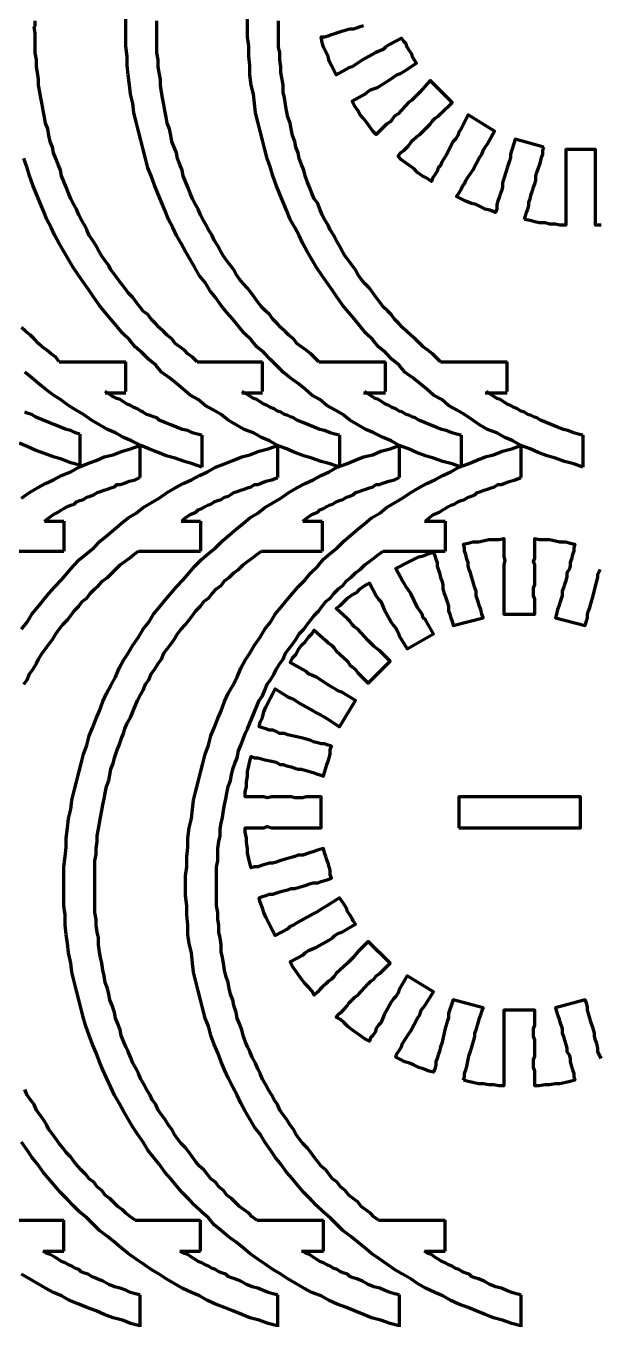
# Model space of a CAD drawing. Header units: inches. Extents: x 3 to 395, y -1 to 557.
# Drawn here: x 268.8 to 324.2, y 303.7 to 429.6 of the extents above; entities that cross this region are included whole.
import ezdxf

# ---------------------------------------------------------------- set-up
doc = ezdxf.new("R2010")
doc.units = ezdxf.units.IN
doc.layers.add('P', color=250, linetype='CONTINUOUS', lineweight=100)

msp = doc.modelspace()

# ---------------------------------------------------------------- linework, layer by layer
at = {"layer": 'P', "color": 0, "linetype": 'CONTINUOUS'}
for points in [[(285.33, 397.11), (284.89, 397.56), (284.44, 397.89), (284.11, 398.22), (283.67, 398.56), (283.22, 398.89), (282.89, 399.33), (282.44, 399.67), (282.11, 400), (281.67, 400.44), (281.33, 400.78), (280.89, 401.22), (280.56, 401.67), (280.11, 402), (279.78, 402.44), (279.44, 402.89), (279.11, 403.33), (278.67, 403.78), (278.33, 404.22), (278, 404.67), (277.67, 405.11), (277.33, 405.56), (277, 406), (276.78, 406.44), (276.44, 406.89), (276.11, 407.33), (275.78, 407.89), (275.56, 408.33), (275.22, 408.89), (274.89, 409.33), (274.67, 409.89), (274.44, 410.33), (274.11, 410.89), (273.89, 411.33), (273.67, 411.89), (273.33, 412.44), (273.11, 412.89), (272.89, 413.44), (272.67, 414), (272.44, 414.56), (272.22, 415.11), (272.11, 415.67), (271.89, 416.22), (271.67, 416.78), (271.44, 417.33), (271.33, 417.89), (271.11, 418.44), (271, 419), (270.89, 419.67), (270.67, 420.22), (270.56, 420.78), (270.44, 421.44), (270.33, 422), (270.22, 422.67), (270.11, 423.22), (270, 423.89), (270, 424.44), (269.89, 425.11), (269.78, 425.67), (269.78, 426.33), (269.67, 427), (269.67, 427.56), (269.67, 428.22), (269.67, 428.89), (269.56, 429.56)], [(269.67, 429.56), (269.67, 430.11)], [(278.44, 429.56), (278.44, 430.44)], [(310.89, 386.89), (310, 387.22), (309.11, 387.44), (308.22, 387.78), (307.44, 388), (306.56, 388.33), (305.78, 388.67), (304.89, 389), (304.11, 389.44), (303.33, 389.78), (302.44, 390.22), (301.67, 390.56), (300.89, 391), (300.11, 391.44), (299.44, 392), (298.67, 392.44), (297.89, 392.89), (297.22, 393.44), (296.44, 393.89), (295.78, 394.44), (295.11, 395), (294.33, 395.56), (293.67, 396.11), (293, 396.78), (292.44, 397.33), (291.78, 398), (291.11, 398.56), (290.56, 399.22), (289.89, 399.89), (289.33, 400.56), (288.78, 401.22), (288.22, 401.89), (287.67, 402.56), (287.11, 403.33), (286.56, 404), (286.11, 404.78), (285.56, 405.44), (285.11, 406.22), (284.67, 407), (284.22, 407.78), (283.78, 408.56), (283.33, 409.33), (283, 410.11), (282.56, 410.89), (282.22, 411.78), (281.89, 412.56), (281.56, 413.33), (281.22, 414.22), (280.89, 415.11), (280.56, 415.89), (280.33, 416.78), (280.11, 417.67), (279.89, 418.56), (279.67, 419.44), (279.44, 420.33), (279.22, 421.22), (279.11, 422.11), (278.89, 423), (278.78, 423.89), (278.67, 424.89), (278.56, 425.78), (278.56, 426.67), (278.44, 427.67), (278.44, 428.56), (278.44, 429.56)], [(281.44, 429.56), (281.44, 430.11)], [(297.11, 397.11), (296.67, 397.56), (296.33, 397.89), (295.89, 398.22), (295.44, 398.56), (295, 398.89), (294.67, 399.33), (294.22, 399.67), (293.89, 400), (293.44, 400.44), (293.11, 400.78), (292.67, 401.22), (292.33, 401.67), (292, 402), (291.56, 402.44), (291.22, 402.89), (290.89, 403.33), (290.56, 403.78), (290.22, 404.22), (289.78, 404.67), (289.44, 405.11), (289.11, 405.56), (288.89, 406), (288.56, 406.44), (288.22, 406.89), (287.89, 407.33), (287.56, 407.89), (287.33, 408.33), (287, 408.89), (286.78, 409.33), (286.44, 409.89), (286.22, 410.33), (285.89, 410.89), (285.67, 411.33), (285.44, 411.89), (285.11, 412.44), (284.89, 412.89), (284.67, 413.44), (284.44, 414), (284.22, 414.56), (284, 415.11), (283.89, 415.67), (283.67, 416.22), (283.44, 416.78), (283.33, 417.33), (283.11, 417.89), (282.89, 418.44), (282.78, 419), (282.67, 419.67), (282.44, 420.22), (282.33, 420.78), (282.22, 421.44), (282.11, 422), (282, 422.67), (281.89, 423.22), (281.78, 423.89), (281.78, 424.44), (281.67, 425.11), (281.56, 425.67), (281.56, 426.33), (281.44, 427), (281.44, 427.56), (281.44, 428.22), (281.44, 428.89), (281.44, 429.56)], [(290.22, 429.56), (290.22, 430.44)], [(322.67, 386.89), (321.78, 387.22), (320.89, 387.44), (320, 387.78), (319.22, 388), (318.33, 388.33), (317.56, 388.67), (316.67, 389), (315.89, 389.44), (315.11, 389.78), (314.33, 390.22), (313.44, 390.56), (312.67, 391), (312, 391.44), (311.22, 392), (310.44, 392.44), (309.67, 392.89), (309, 393.44), (308.22, 393.89), (307.56, 394.44), (306.89, 395), (306.22, 395.56), (305.44, 396.11), (304.89, 396.78), (304.22, 397.33), (303.56, 398), (302.89, 398.56), (302.33, 399.22), (301.67, 399.89), (301.11, 400.56), (300.56, 401.22), (300, 401.89), (299.44, 402.56), (298.89, 403.33), (298.44, 404), (297.89, 404.78), (297.44, 405.44), (296.89, 406.22), (296.44, 407), (296, 407.78), (295.56, 408.56), (295.22, 409.33), (294.78, 410.11), (294.33, 410.89), (294, 411.78), (293.67, 412.56), (293.33, 413.33), (293, 414.22), (292.67, 415.11), (292.44, 415.89), (292.11, 416.78), (291.89, 417.67), (291.67, 418.56), (291.44, 419.44), (291.22, 420.33), (291, 421.22), (290.89, 422.11), (290.78, 423), (290.56, 423.89), (290.44, 424.89), (290.44, 425.78), (290.33, 426.67), (290.33, 427.67), (290.22, 428.56), (290.22, 429.56)], [(293.22, 429.56), (293.22, 430.11)], [(308.89, 397.11), (308.44, 397.56), (308.11, 397.89), (307.67, 398.22), (307.22, 398.56), (306.89, 398.89), (306.44, 399.33), (306, 399.67), (305.67, 400), (305.22, 400.44), (304.89, 400.78), (304.44, 401.22), (304.11, 401.67), (303.78, 402), (303.33, 402.44), (303, 402.89), (302.67, 403.33), (302.33, 403.78), (302, 404.22), (301.56, 404.67), (301.22, 405.11), (300.89, 405.56), (300.67, 406), (300.33, 406.44), (300, 406.89), (299.67, 407.33), (299.33, 407.89), (299.11, 408.33), (298.78, 408.89), (298.56, 409.33), (298.22, 409.89), (298, 410.33), (297.67, 410.89), (297.44, 411.33), (297.22, 411.89), (297, 412.44), (296.67, 412.89), (296.44, 413.44), (296.22, 414), (296, 414.56), (295.78, 415.11), (295.67, 415.67), (295.44, 416.22), (295.22, 416.78), (295.11, 417.33), (294.89, 417.89), (294.78, 418.44), (294.56, 419), (294.44, 419.67), (294.33, 420.22), (294.11, 420.78), (294, 421.44), (293.89, 422), (293.78, 422.67), (293.67, 423.22), (293.67, 423.89), (293.56, 424.44), (293.44, 425.11), (293.44, 425.67), (293.33, 426.33), (293.33, 427), (293.22, 427.56), (293.22, 428.22), (293.22, 428.89), (293.22, 429.56)], [(318.89, 417.89), (316.11, 418.67), (315.67, 417.22), (315.67, 416.89), (315.56, 416.56), (315.33, 415.89), (314.89, 414.44), (314.89, 414), (314.78, 413.67), (314.67, 413.33), (314.56, 413), (314.44, 412.67), (314.33, 412.33), (314.33, 411.89), (314.22, 411.56), (313.67, 411.78), (313.22, 411.89), (312.78, 412.11), (312.33, 412.33), (311.89, 412.44), (311.33, 412.67), (310.89, 412.89), (310.44, 413.11), (310.67, 413.44), (310.89, 413.78), (311, 414.11), (311.22, 414.33), (311.33, 414.67), (311.56, 415), (311.78, 415.33), (312, 415.67), (312.67, 416.89), (312.89, 417.22), (313, 417.56), (313.22, 417.89), (313.44, 418.22), (314.11, 419.44), (311.56, 421), (310.89, 419.67), (310.67, 419.33), (310.56, 419), (310.33, 418.67), (310.11, 418.44), (309.44, 417.11), (309, 416.44), (308.89, 416.11), (308.67, 415.89), (308.56, 415.56), (308.33, 415.22), (308.11, 414.89), (308, 414.56), (307.56, 414.89), (307.11, 415.11), (306.67, 415.44), (306.33, 415.78), (305.89, 416.11), (305.56, 416.33), (305.11, 416.67), (304.78, 417), (305, 417.33), (305.33, 417.56), (305.56, 417.78), (305.78, 418), (306, 418.33), (306.22, 418.56), (306.56, 418.89), (306.89, 419.11), (307.89, 420.11), (308.11, 420.44), (308.33, 420.67), (308.67, 420.89), (308.89, 421.11), (310, 422.22), (307.89, 424.33), (306.89, 423.22), (306.33, 422.67), (306.11, 422.44), (305.78, 422.22), (304.78, 421.11), (304.44, 420.89), (304.22, 420.56), (304, 420.33), (303.67, 420.11), (303.44, 419.89), (303.22, 419.67), (302.89, 419.33), (302.67, 419.11), (302.33, 419.44), (302, 419.89), (301.78, 420.22), (301.44, 420.67), (301.11, 421), (300.89, 421.44), (300.56, 421.89), (300.33, 422.33), (301.56, 423), (301.78, 423.22), (302.11, 423.44), (302.78, 423.67), (304, 424.44), (304.33, 424.67), (304.67, 424.89), (305, 425), (305.33, 425.22), (306.56, 426), (306.44, 426.22), (306.22, 426.56), (306.11, 426.89), (305.89, 427.22), (305.67, 427.56), (305.56, 427.89), (305.33, 428.11), (305.11, 428.44), (303.89, 427.78), (303.56, 427.56), (303.33, 427.33), (302.56, 427), (301.33, 426.33), (301, 426.11), (300.67, 425.89), (300.33, 425.67), (300, 425.56), (298.78, 424.89), (298.56, 425.33), (298.33, 425.78), (298.11, 426.22), (298, 426.67), (297.78, 427.11), (297.56, 427.56), (297.44, 428), (297.33, 428.56), (297.67, 428.56), (298, 428.67), (298.33, 428.78), (298.67, 428.89), (299.33, 429.11), (299.67, 429.22), (300.11, 429.33), (300.44, 429.33), (300.78, 429.44), (301.11, 429.56), (301.44, 429.67)], [(317, 410.89), (317.11, 411.22), (317.22, 411.56), (317.33, 411.89), (317.44, 412.22), (317.44, 412.56), (317.56, 412.89), (317.67, 413.33), (317.78, 413.67), (317.89, 414), (318, 414.33), (318.11, 414.67), (318.11, 415.11), (318.22, 415.44), (318.33, 415.78), (318.56, 416.44), (318.67, 416.89), (318.78, 417.22), (318.78, 417.56), (318.89, 417.89)], [(324.44, 410.33), (323.89, 410.33), (323.89, 411.78), (323.89, 412.44), (323.89, 412.89), (323.89, 413.22), (323.89, 414.67), (323.89, 415.11), (323.89, 415.44), (323.89, 415.78), (323.89, 416.11), (323.89, 417.67), (321, 417.67), (321, 416.11), (321, 415.44), (321, 415.11), (321, 414.67), (321, 413.22), (321, 412.89), (321, 412.44), (321, 412.11), (321, 411.78), (321, 410.33), (320.44, 410.33), (320, 410.44), (319.44, 410.44), (319, 410.56), (318.44, 410.56), (318, 410.67), (317.56, 410.78), (317, 410.89)], [(299.11, 386.89), (298.22, 387.22), (297.33, 387.44), (296.44, 387.78), (295.67, 388), (294.78, 388.33), (294, 388.67), (293.11, 389), (292.33, 389.44), (291.56, 389.78), (290.78, 390.22), (289.89, 390.56), (289.11, 391), (288.33, 391.44), (287.67, 392), (286.89, 392.44), (286.11, 392.89), (285.44, 393.44), (284.67, 393.89), (284, 394.44), (283.33, 395), (282.67, 395.56), (281.89, 396.11), (281.33, 396.78), (280.67, 397.33), (280, 398), (279.33, 398.56), (278.78, 399.22), (278.11, 399.89), (277.56, 400.56), (277, 401.22), (276.44, 401.89), (275.89, 402.56), (275.33, 403.33), (274.89, 404), (274.33, 404.78), (273.89, 405.44), (273.33, 406.22), (272.89, 407), (272.44, 407.78), (272, 408.56), (271.56, 409.33), (271.22, 410.11), (270.78, 410.89), (270.44, 411.78), (270.11, 412.56), (269.78, 413.33), (269.44, 414.22), (269.11, 415.11), (268.89, 415.89), (268.56, 416.78)], [(272, 397.11), (271.67, 397.56), (271.22, 397.89), (270.78, 398.22), (270.33, 398.56), (270, 398.89), (269.56, 399.33), (269.22, 399.67), (268.78, 400), (268.33, 400.44)], [(272, 397.11), (278.44, 397.11)], [(278.44, 394.22), (278.44, 397.11)], [(285.33, 397.11), (291.67, 397.11)], [(291.67, 394.22), (291.67, 397.11)], [(297.11, 397.11), (303.56, 397.11)], [(303.56, 394.22), (303.56, 397.11)], [(308.89, 397.11), (315.33, 397.11)], [(315.33, 394.22), (315.33, 397.11)], [(285.78, 386.89), (284.89, 387.22), (284.11, 387.44), (283.22, 387.78), (282.33, 388), (281.56, 388.33), (280.67, 388.67), (279.89, 389), (279, 389.44), (278.22, 389.78), (277.44, 390.22), (276.67, 390.56), (275.89, 391), (275.11, 391.44), (274.33, 392), (273.56, 392.44), (272.89, 392.89), (272.11, 393.44), (271.44, 393.89), (270.67, 394.44), (270, 395), (269.33, 395.56), (268.67, 396.11)], [(285.78, 390), (285.33, 390.11), (284.89, 390.22), (284.44, 390.44), (283.89, 390.56), (283.33, 390.78), (282.78, 391), (282.22, 391.22), (281.67, 391.44), (281.44, 391.67), (281.11, 391.78), (280.78, 391.89), (280.44, 392), (280.11, 392.22), (279.89, 392.33), (279.56, 392.56), (279.22, 392.67), (278.89, 392.89), (278.56, 393), (278.22, 393.22), (277.89, 393.44), (277.56, 393.56), (277.11, 393.78), (276.78, 394), (276.44, 394.22)], [(299.11, 390), (298.67, 390.11), (298.22, 390.22), (297.67, 390.44), (297.22, 390.56), (296.67, 390.78), (296.11, 391), (295.56, 391.22), (295, 391.44), (294.67, 391.67), (294.33, 391.78), (294.11, 391.89), (293.78, 392), (293.44, 392.22), (293.11, 392.33), (292.78, 392.56), (292.44, 392.67), (292.11, 392.89), (291.78, 393), (291.44, 393.22), (291.11, 393.44), (290.78, 393.56), (290.44, 393.78), (290.11, 394), (289.67, 394.22)], [(310.89, 390), (310.44, 390.11), (310, 390.22), (309.44, 390.44), (309, 390.56), (308.44, 390.78), (307.89, 391), (307.33, 391.22), (306.78, 391.44), (306.44, 391.67), (306.11, 391.78), (305.89, 391.89), (305.56, 392), (305.22, 392.22), (304.89, 392.33), (304.56, 392.56), (304.22, 392.67), (303.89, 392.89), (303.56, 393), (303.22, 393.22), (302.89, 393.44), (302.56, 393.56), (302.22, 393.78), (301.89, 394), (301.56, 394.22)], [(322.67, 390), (322.22, 390.11), (321.78, 390.22), (321.22, 390.44), (320.78, 390.56), (320.22, 390.78), (319.67, 391), (319.11, 391.22), (318.56, 391.44), (318.22, 391.67), (317.89, 391.78), (317.67, 391.89), (317.33, 392), (317, 392.22), (316.67, 392.33), (316.33, 392.56), (316, 392.67), (315.67, 392.89), (315.33, 393), (315, 393.22), (314.67, 393.44), (314.33, 393.56), (314, 393.78), (313.67, 394), (313.33, 394.22)], [(276.44, 394.11), (278.44, 394.11)], [(289.67, 394.11), (291.67, 394.11)], [(301.44, 394.11), (303.56, 394.11)], [(313.22, 394.11), (315.33, 394.11)], [(274, 390.11), (273.56, 390.22), (273.11, 390.44), (272.67, 390.56), (272.11, 390.78), (271.56, 391), (271, 391.22), (270.44, 391.44), (269.89, 391.67), (269.67, 391.78), (269.33, 392), (269, 392.11), (268.67, 392.22)], [(274, 387.11), (273.11, 387.33), (272.22, 387.67), (271.44, 387.89), (270.56, 388.22), (269.67, 388.56), (268.89, 388.89), (268.11, 389.22)], [(274, 390.11), (274, 387.11)], [(285.78, 390), (285.78, 386.89)], [(299.11, 390), (299.11, 386.89)], [(310.89, 390), (310.89, 386.89)], [(322.67, 390), (322.67, 386.89)], [(268.33, 383.89), (269.11, 384.44), (269.89, 384.89), (270.67, 385.33), (271.44, 385.67), (272.22, 386.11), (273.11, 386.44), (273.89, 386.89), (274.67, 387.22), (275.56, 387.56), (276.33, 387.89), (277.22, 388.11), (278.11, 388.44), (278.89, 388.67), (279.78, 389)], [(268.33, 371.22), (268.89, 371.89), (269.33, 372.67), (269.89, 373.33), (270.44, 374), (271, 374.67), (271.56, 375.33), (272.22, 376), (272.78, 376.67), (273.33, 377.33), (274, 378), (274.67, 378.56), (275.33, 379.11), (276, 379.78), (276.67, 380.33), (277.33, 380.89), (278, 381.44), (278.67, 382), (279.44, 382.44), (280.11, 383), (280.89, 383.44), (281.67, 383.89), (282.44, 384.44), (283.22, 384.89), (284, 385.33), (284.78, 385.67), (285.56, 386.11), (286.33, 386.44), (287.11, 386.89), (288, 387.22), (288.78, 387.56), (289.67, 387.89), (290.44, 388.11), (291.33, 388.44), (292.22, 388.67), (293.11, 389)], [(272.44, 346.33), (272.44, 347.33), (272.44, 348.22), (272.56, 349.22), (272.67, 350.11), (272.67, 351), (272.78, 352), (272.89, 352.89), (273.11, 353.78), (273.22, 354.67), (273.44, 355.56), (273.67, 356.44), (273.89, 357.33), (274.11, 358.22), (274.33, 359.11), (274.67, 360), (274.89, 360.89), (275.22, 361.67), (275.56, 362.56), (275.89, 363.33), (276.22, 364.22), (276.56, 365), (277, 365.78), (277.44, 366.56), (277.78, 367.44), (278.22, 368.22), (278.67, 368.89), (279.11, 369.67), (279.67, 370.44), (280.11, 371.22), (280.67, 371.89), (281.11, 372.67), (281.67, 373.33), (282.22, 374), (282.78, 374.67), (283.33, 375.33), (284, 376), (284.56, 376.67), (285.11, 377.33), (285.78, 378), (286.44, 378.56), (287.11, 379.11), (287.78, 379.78), (288.44, 380.33), (289.11, 380.89), (289.78, 381.44), (290.44, 382), (291.22, 382.44), (291.89, 383), (292.67, 383.44), (293.44, 383.89), (294.22, 384.44), (295, 384.89), (295.78, 385.33), (296.56, 385.67), (297.33, 386.11), (298.11, 386.44), (298.89, 386.89), (299.78, 387.22), (300.56, 387.56), (301.44, 387.89), (302.33, 388.11), (303.11, 388.44), (304, 388.67), (304.89, 389)], [(279.78, 389), (279.78, 385.89)], [(284.22, 346.33), (284.22, 347.33), (284.33, 348.22), (284.33, 349.22), (284.44, 350.11), (284.44, 351), (284.56, 352), (284.78, 352.89), (284.89, 353.78), (285, 354.67), (285.22, 355.56), (285.44, 356.44), (285.67, 357.33), (285.89, 358.22), (286.11, 359.11), (286.44, 360), (286.67, 360.89), (287, 361.67), (287.33, 362.56), (287.67, 363.33), (288, 364.22), (288.33, 365), (288.78, 365.78), (289.22, 366.56), (289.56, 367.44), (290, 368.22), (290.44, 368.89), (290.89, 369.67), (291.44, 370.44), (291.89, 371.22), (292.44, 371.89), (292.89, 372.67), (293.44, 373.33), (294, 374), (294.56, 374.67), (295.11, 375.33), (295.78, 376), (296.33, 376.67), (297, 377.33), (297.56, 378), (298.22, 378.56), (298.89, 379.11), (299.56, 379.78), (300.22, 380.33), (300.89, 380.89), (301.56, 381.44), (302.22, 382), (303, 382.44), (303.67, 383), (304.44, 383.44), (305.22, 383.89), (306, 384.44), (306.78, 384.89), (307.56, 385.33), (308.33, 385.67), (309.11, 386.11), (309.89, 386.44), (310.67, 386.89), (311.56, 387.22), (312.33, 387.56), (313.22, 387.89), (314, 388.11), (314.89, 388.44), (315.78, 388.67), (316.67, 389)], [(293.11, 389), (293.11, 385.89)], [(304.89, 389), (304.89, 385.89)], [(316.67, 389), (316.67, 385.89)], [(270.56, 381.67), (271, 382), (271.44, 382.33), (271.89, 382.56), (272.22, 382.78), (272.44, 382.89), (272.78, 383.11), (273.11, 383.22), (273.44, 383.33), (273.67, 383.56), (274, 383.67), (274.33, 383.78), (274.67, 384), (275, 384.11), (275.33, 384.22), (275.67, 384.44), (276, 384.56), (276.33, 384.67), (276.67, 384.78), (277, 384.89), (277.33, 385), (277.56, 385.22), (277.89, 385.22), (278.22, 385.33), (278.78, 385.56), (279.33, 385.67), (279.78, 385.89)], [(283.89, 381.67), (284.22, 382), (284.67, 382.33), (285.22, 382.56), (285.44, 382.78), (285.78, 382.89), (286.11, 383.11), (286.33, 383.22), (286.67, 383.33), (287, 383.56), (287.33, 383.67), (287.67, 383.78), (288, 384), (288.33, 384.11), (288.56, 384.22), (288.89, 384.44), (289.22, 384.56), (289.56, 384.67), (289.89, 384.78), (290.22, 384.89), (290.56, 385), (290.89, 385.22), (291.22, 385.22), (291.44, 385.33), (292, 385.56), (292.56, 385.67), (293.11, 385.89)], [(295.56, 381.67), (296, 382), (296.44, 382.33), (297, 382.56), (297.22, 382.78), (297.56, 382.89), (297.89, 383.11), (298.11, 383.22), (298.44, 383.33), (298.78, 383.56), (299.11, 383.67), (299.44, 383.78), (299.78, 384), (300.11, 384.11), (300.44, 384.22), (300.67, 384.44), (301, 384.56), (301.33, 384.67), (301.67, 384.78), (302, 384.89), (302.33, 385), (302.67, 385.22), (303, 385.22), (303.22, 385.33), (303.89, 385.56), (304.44, 385.67), (304.89, 385.89)], [(307.44, 381.67), (307.78, 382), (308.22, 382.33), (308.78, 382.56), (309.11, 382.78), (309.33, 382.89), (309.67, 383.11), (309.89, 383.22), (310.22, 383.33), (310.56, 383.56), (310.89, 383.67), (311.22, 383.78), (311.56, 384), (311.89, 384.11), (312.22, 384.22), (312.44, 384.44), (312.78, 384.56), (313.11, 384.67), (313.44, 384.78), (313.78, 384.89), (314.11, 385), (314.44, 385.22), (314.78, 385.22), (315, 385.33), (315.67, 385.56), (316.11, 385.67), (316.67, 385.89)], [(270.56, 381.67), (272.44, 381.67)], [(272.44, 381.67), (272.44, 378.78)], [(283.78, 381.67), (285.67, 381.67)], [(285.67, 381.67), (285.67, 378.78)], [(295.56, 381.67), (297.44, 381.67)], [(297.44, 381.67), (297.44, 378.78)], [(307.33, 381.67), (309.33, 381.67)], [(309.33, 381.67), (309.33, 378.78)], [(307.44, 334.89), (308.22, 336.11), (305.67, 337.67), (304.89, 336.33), (304.78, 336), (304.56, 335.67), (304.33, 335.44), (304.11, 335.11), (303.44, 333.89), (303.11, 333.11), (302.89, 332.89), (302.67, 332.56), (302.56, 332.22), (302.33, 331.89), (302.11, 331.67), (302, 331.33), (301.56, 331.56), (301.11, 331.89), (300.78, 332.11), (300.33, 332.44), (299.89, 332.78), (299.56, 333.11), (299.22, 333.44), (298.78, 333.67), (299.11, 334), (299.33, 334.22), (299.56, 334.44), (299.89, 334.78), (300, 335), (300.33, 335.33), (300.56, 335.56), (300.89, 335.78), (301.89, 336.89), (302.11, 337.11), (302.44, 337.33), (302.67, 337.67), (303, 337.89), (304, 338.89), (301.89, 341), (300.89, 340), (300.44, 339.44), (300.11, 339.11), (299.89, 338.89), (298.78, 337.89), (298.56, 337.56), (298.33, 337.33), (298, 337.11), (297.78, 336.89), (297.44, 336.56), (297.22, 336.33), (297, 336.11), (296.67, 335.78), (296.44, 336.22), (296.11, 336.56), (295.78, 336.89), (295.44, 337.33), (295.11, 337.78), (294.89, 338.11), (294.56, 338.56), (294.33, 339), (295.56, 339.67), (295.78, 339.89), (296.11, 340.11), (296.89, 340.44), (298.11, 341.11), (298.44, 341.33), (298.67, 341.56), (299, 341.78), (299.33, 341.89), (300.67, 342.67), (300.44, 343), (300.33, 343.22), (300.11, 343.56), (299.89, 343.89), (299.78, 344.22), (299.56, 344.56), (299.33, 344.89), (299.11, 345.22), (297.89, 344.44), (297.33, 344.11), (297, 343.89), (296.56, 343.67), (295.33, 343), (295, 342.78), (294.67, 342.56), (294.33, 342.44), (294.11, 342.22), (292.89, 341.56), (292.67, 342), (292.44, 342.44), (292.22, 342.89), (292, 343.33), (291.78, 343.78), (291.67, 344.22), (291.44, 344.78), (291.33, 345.22), (291.67, 345.33), (292, 345.44), (292.33, 345.56), (292.67, 345.56), (293.33, 345.78), (293.67, 345.89), (294.11, 346), (294.44, 346.11), (294.78, 346.11), (295.11, 346.22), (295.56, 346.33), (295.89, 346.44), (296.22, 346.56), (296.56, 346.67), (297, 346.67), (297.33, 346.78), (297.67, 346.89), (298, 347), (298.33, 347.11), (298.22, 347.44), (298.22, 347.89), (298.11, 348.22), (298, 348.56), (297.89, 348.89), (297.78, 349.22), (297.67, 349.56), (297.56, 350), (297.22, 349.89), (296.89, 349.78), (296.56, 349.67), (296.22, 349.56), (295.56, 349.33), (295.11, 349.33), (294.78, 349.22), (294.44, 349.11), (294, 349), (293.67, 348.89), (293.33, 348.78), (293, 348.67), (292.67, 348.56), (292.33, 348.56), (291.89, 348.44), (291.56, 348.33), (291.22, 348.22), (290.89, 348.22), (290.56, 348.11), (290.44, 348.56), (290.33, 349), (290.22, 349.56), (290.22, 350), (290.11, 350.56), (290.11, 351), (290, 351.56), (290, 352), (291.44, 352), (291.78, 352), (292.11, 352.11), (292.56, 352), (292.89, 352), (294.44, 352), (294.78, 352), (295.11, 352), (295.56, 352), (295.89, 352), (297.33, 352), (297.33, 355), (295.89, 355), (295.56, 354.89), (295.11, 354.89), (294.78, 354.89), (294.44, 355), (292.89, 355), (292.56, 355), (292.11, 354.89), (291.78, 355), (291.44, 355), (290, 355), (290, 355.44), (290.11, 356), (290.11, 356.44), (290.22, 357), (290.22, 357.44), (290.33, 358), (290.44, 358.44), (290.56, 358.89), (290.89, 358.78), (291.22, 358.78), (291.56, 358.67), (291.89, 358.56), (292.56, 358.44), (293, 358.33), (293.33, 358.11), (293.67, 358.11), (294, 358), (294.44, 357.89), (294.78, 357.78), (295.11, 357.67), (295.44, 357.67), (296.22, 357.44), (296.56, 357.33), (296.89, 357.22), (297.22, 357.11), (297.56, 357), (297.67, 357.33), (297.78, 357.78), (297.89, 358.11), (298, 358.44), (298.11, 358.78), (298.22, 359.11), (298.22, 359.56), (298.33, 359.89), (298, 360), (297.67, 360.11), (297.33, 360.11), (297, 360.22), (296.56, 360.33), (296.33, 360.44), (295.56, 360.67), (294.11, 361), (293.78, 361.11), (293.33, 361.11), (293, 361.33), (292.67, 361.44), (292.33, 361.44), (292, 361.56), (291.67, 361.67), (291.33, 361.78), (291.44, 362.22), (291.67, 362.67), (291.78, 363.22), (292, 363.67), (292.22, 364.11), (292.44, 364.56), (292.67, 365), (292.89, 365.44), (294.11, 364.67), (294.33, 364.56), (294.67, 364.44), (295, 364.22), (295.33, 364), (296.56, 363.33), (296.89, 363.11), (297.33, 362.89), (297.56, 362.78), (297.89, 362.56), (299.11, 361.78), (300.67, 364.33), (299.33, 365.11), (299, 365.22), (298.67, 365.44), (298.44, 365.56), (298.11, 365.78), (296.89, 366.56), (296.11, 366.89), (295.89, 367.11), (295.56, 367.33), (294.33, 368), (294.56, 368.44), (294.89, 368.78), (295.11, 369.22), (295.44, 369.67), (295.78, 370), (296.11, 370.44), (296.44, 370.78), (296.67, 371.11), (297.78, 370.11), (298, 369.89), (298.33, 369.67), (298.56, 369.44), (298.78, 369.11), (299.89, 368.11), (300.11, 367.78), (300.33, 367.56), (300.67, 367.33), (300.89, 367), (301.89, 366), (304, 368.11), (303, 369.11), (302.44, 369.56), (302.11, 369.89), (301.89, 370.11), (300.89, 371.22), (300.56, 371.44), (300.33, 371.67), (300.11, 372), (299.89, 372.22), (298.78, 373.22), (299.22, 373.56), (299.56, 373.89), (299.89, 374.22), (300.33, 374.56), (300.78, 374.78), (301.11, 375.11), (301.56, 375.44), (302, 375.67), (302.67, 374.44), (302.89, 374.11), (303.11, 373.89), (303.44, 373.11), (304.11, 371.89), (304.33, 371.56), (304.56, 371.33), (304.78, 370.89), (304.89, 370.56), (305.67, 369.33), (308.22, 370.78), (307.44, 372.11), (307.22, 372.33), (307.11, 372.67), (306.89, 373), (306.67, 373.33), (306, 374.67), (305.78, 375), (305.56, 375.33), (305.44, 375.56), (305.22, 375.89), (304.56, 377.11), (305, 377.33), (305.44, 377.56), (305.89, 377.78), (306.33, 378), (306.78, 378.22), (307.22, 378.33), (307.78, 378.56), (308.22, 378.67), (308.33, 378.33), (308.44, 378), (308.56, 377.67), (308.56, 377.33), (308.78, 376.67), (308.89, 376.22), (309, 375.89), (309.11, 375.56), (309.11, 375.11), (309.22, 374.78), (309.33, 374.44), (309.56, 373.78), (309.67, 373.44), (309.67, 373), (309.78, 372.67), (309.89, 372.33), (310, 372), (310.11, 371.56), (313, 372.33), (312.89, 372.67), (312.78, 373.11), (312.67, 373.44), (312.56, 373.78), (312.33, 374.44), (312.33, 374.89), (312.22, 375.22), (312.11, 375.56), (312, 375.89), (311.89, 376.33), (311.78, 376.67), (311.67, 377), (311.56, 377.33), (311.56, 377.67), (311.44, 378), (311.33, 378.44), (311.22, 378.78), (311.22, 379.11), (311.11, 379.44), (311.56, 379.56), (312, 379.67), (312.56, 379.67), (313, 379.78), (313.56, 379.89), (314, 379.89), (314.56, 379.89), (315, 380), (315, 378.56), (315, 378.22), (315.11, 377.89), (315, 377.44), (315, 377), (315, 375.56), (315, 375.22), (315, 374.89), (315, 374.44), (315, 374.11), (315, 372.67), (318, 372.67), (318, 374.11), (317.89, 374.44), (317.89, 374.78), (317.89, 375.22), (318, 375.56), (318, 377), (318, 377.44), (317.89, 377.78), (318, 378.11), (318, 378.56), (318, 380), (318.44, 379.89), (319, 379.89), (319.44, 379.89), (320, 379.78), (320.44, 379.67), (321, 379.67), (321.44, 379.56), (321.89, 379.44), (321.78, 379.11), (321.78, 378.78), (321.67, 378.44), (321.56, 378), (321.44, 377.67), (321.44, 377.33), (321.33, 377), (321.11, 376.67), (321.11, 376.33), (321, 375.89), (320.89, 375.56), (320.78, 375.22), (320.67, 374.89), (320.67, 374.44), (320.44, 373.78), (320.33, 373.44), (320.22, 373.11), (320.11, 372.67), (320, 372.33), (322.89, 371.56), (323, 372), (323.11, 372.33), (323.11, 372.67), (323.22, 373), (323.33, 373.33), (323.44, 373.67), (323.67, 374.44), (324, 375.89), (324.11, 376.22), (324.11, 376.56), (324.33, 377)], [(266.44, 378.78), (272.44, 378.78)], [(268.56, 365.89), (268.89, 366.33), (269.11, 366.89), (269.44, 367.33), (269.78, 367.89), (270, 368.33), (270.33, 368.89), (270.67, 369.33), (271, 369.78), (271.33, 370.22), (271.67, 370.78), (272, 371.22), (272.33, 371.67), (272.78, 372.11), (273.11, 372.56), (273.44, 373), (273.89, 373.44), (274.22, 373.89), (274.67, 374.22), (275, 374.67), (275.44, 375.11), (275.78, 375.44), (276.22, 375.89), (276.67, 376.22), (277.11, 376.67), (277.44, 377), (277.89, 377.44), (278.33, 377.78), (278.78, 378.11), (279.22, 378.44), (279.67, 378.78)], [(275.44, 346.33), (275.44, 347), (275.44, 347.56), (275.44, 348.22), (275.44, 348.78), (275.56, 349.44), (275.56, 350), (275.67, 350.67), (275.67, 351.22), (275.78, 351.89), (275.89, 352.44), (276, 353), (276.11, 353.67), (276.22, 354.22), (276.33, 354.78), (276.44, 355.33), (276.56, 356), (276.78, 356.56), (276.89, 357.11), (277, 357.67), (277.22, 358.22), (277.33, 358.78), (277.56, 359.44), (277.78, 360), (278, 360.56), (278.22, 361.11), (278.33, 361.56), (278.56, 362.11), (278.89, 362.67), (279.11, 363.22), (279.33, 363.78), (279.56, 364.33), (279.78, 364.78), (280.11, 365.33), (280.33, 365.89), (280.67, 366.33), (280.89, 366.89), (281.22, 367.33), (281.56, 367.89), (281.89, 368.33), (282.11, 368.89), (282.44, 369.33), (282.78, 369.78), (283.11, 370.22), (283.44, 370.78), (283.78, 371.22), (284.22, 371.67), (284.56, 372.11), (284.89, 372.56), (285.22, 373), (285.67, 373.44), (286, 373.89), (286.44, 374.22), (286.78, 374.67), (287.22, 375.11), (287.67, 375.44), (288, 375.89), (288.44, 376.22), (288.89, 376.67), (289.33, 377), (289.78, 377.44), (290.22, 377.78), (290.67, 378.11), (291.11, 378.44), (291.56, 378.78)], [(279.67, 378.78), (285.67, 378.78)], [(287.22, 346.33), (287.22, 347), (287.22, 347.56), (287.22, 348.22), (287.33, 348.78), (287.33, 349.44), (287.33, 350), (287.44, 350.67), (287.56, 351.22), (287.56, 351.89), (287.67, 352.44), (287.78, 353), (287.89, 353.67), (288, 354.22), (288.11, 354.78), (288.22, 355.33), (288.33, 356), (288.56, 356.56), (288.67, 357.11), (288.78, 357.67), (289, 358.22), (289.22, 358.78), (289.33, 359.44), (289.56, 360), (289.78, 360.56), (290, 361.11), (290.22, 361.56), (290.44, 362.11), (290.67, 362.67), (290.89, 363.22), (291.11, 363.78), (291.33, 364.33), (291.67, 364.78), (291.89, 365.33), (292.11, 365.89), (292.44, 366.33), (292.78, 366.89), (293, 367.33), (293.33, 367.89), (293.67, 368.33), (293.89, 368.89), (294.22, 369.33), (294.56, 369.78), (294.89, 370.22), (295.22, 370.78), (295.67, 371.22), (296, 371.67), (296.33, 372.11), (296.67, 372.56), (297.11, 373), (297.44, 373.44), (297.78, 373.89), (298.22, 374.22), (298.56, 374.67), (299, 375.11), (299.44, 375.44), (299.78, 375.89), (300.22, 376.22), (300.67, 376.67), (301.11, 377), (301.56, 377.44), (302, 377.78), (302.44, 378.11), (302.89, 378.44), (303.33, 378.78)], [(291.56, 378.78), (297.44, 378.78)], [(303.33, 378.78), (309.33, 378.78)], [(310.67, 352), (322.44, 352), (322.44, 355), (310.67, 355), (310.67, 352)], [(304.89, 303.78), (304, 304), (303.11, 304.33), (302.22, 304.56), (301.44, 304.89), (300.56, 305.22), (299.78, 305.56), (298.89, 305.89), (298.11, 306.22), (297.33, 306.67), (296.44, 307), (295.67, 307.44), (294.89, 307.89), (294.11, 308.33), (293.44, 308.78), (292.67, 309.22), (291.89, 309.78), (291.22, 310.22), (290.44, 310.78), (289.78, 311.33), (289.11, 311.89), (288.33, 312.44), (287.67, 313), (287, 313.56), (286.44, 314.22), (285.78, 314.78), (285.11, 315.44), (284.56, 316), (283.89, 316.67), (283.33, 317.33), (282.78, 318), (282.22, 318.67), (281.67, 319.44), (281.11, 320.11), (280.56, 320.78), (280.11, 321.56), (279.56, 322.33), (279.11, 323), (278.67, 323.78), (278.22, 324.56), (277.78, 325.33), (277.33, 326.11), (277, 326.89), (276.56, 327.78), (276.22, 328.56), (275.89, 329.33), (275.56, 330.22), (275.22, 331), (274.89, 331.89), (274.56, 332.78), (274.33, 333.56), (274.11, 334.44), (273.89, 335.33), (273.67, 336.22), (273.44, 337.11), (273.22, 338), (273.11, 338.89), (272.89, 339.89), (272.78, 340.78), (272.67, 341.67), (272.56, 342.56), (272.56, 343.56), (272.44, 344.44), (272.44, 345.44), (272.44, 346.33)], [(291.11, 314), (290.67, 314.33), (290.33, 314.67), (289.89, 315), (289.44, 315.33), (289, 315.78), (288.67, 316.11), (288.22, 316.44), (287.89, 316.89), (287.44, 317.22), (287.11, 317.67), (286.67, 318), (286.33, 318.44), (286, 318.89), (285.56, 319.22), (285.22, 319.67), (284.89, 320.11), (284.56, 320.56), (284.22, 321), (283.78, 321.44), (283.44, 321.89), (283.11, 322.33), (282.89, 322.78), (282.56, 323.22), (282.22, 323.78), (281.89, 324.22), (281.56, 324.67), (281.33, 325.22), (281, 325.67), (280.78, 326.11), (280.44, 326.67), (280.22, 327.11), (279.89, 327.67), (279.67, 328.22), (279.44, 328.67), (279.11, 329.22), (278.89, 329.78), (278.67, 330.33), (278.44, 330.78), (278.22, 331.33), (278, 331.89), (277.89, 332.44), (277.67, 333), (277.44, 333.56), (277.33, 334.11), (277.11, 334.78), (276.89, 335.33), (276.78, 335.89), (276.67, 336.44), (276.44, 337), (276.33, 337.67), (276.22, 338.22), (276.11, 338.89), (276, 339.44), (275.89, 340), (275.78, 340.67), (275.78, 341.33), (275.67, 341.89), (275.56, 342.56), (275.56, 343.11), (275.44, 343.78), (275.44, 344.44), (275.44, 345.11), (275.44, 345.67), (275.44, 346.33)], [(316.67, 303.78), (315.78, 304), (314.89, 304.33), (314, 304.56), (313.22, 304.89), (312.33, 305.22), (311.56, 305.56), (310.67, 305.89), (309.89, 306.22), (309.11, 306.67), (308.33, 307), (307.44, 307.44), (306.67, 307.89), (306, 308.33), (305.22, 308.78), (304.44, 309.22), (303.67, 309.78), (303, 310.22), (302.22, 310.78), (301.56, 311.33), (300.89, 311.89), (300.22, 312.44), (299.44, 313), (298.89, 313.56), (298.22, 314.22), (297.56, 314.78), (296.89, 315.44), (296.33, 316), (295.67, 316.67), (295.11, 317.33), (294.56, 318), (294, 318.67), (293.44, 319.44), (292.89, 320.11), (292.44, 320.78), (291.89, 321.56), (291.44, 322.33), (290.89, 323), (290.44, 323.78), (290, 324.56), (289.56, 325.33), (289.22, 326.11), (288.78, 326.89), (288.33, 327.78), (288, 328.56), (287.67, 329.33), (287.33, 330.22), (287, 331), (286.67, 331.89), (286.44, 332.78), (286.11, 333.56), (285.89, 334.44), (285.67, 335.33), (285.44, 336.22), (285.22, 337.11), (285, 338), (284.89, 338.89), (284.78, 339.89), (284.56, 340.78), (284.44, 341.67), (284.44, 342.56), (284.33, 343.56), (284.33, 344.44), (284.22, 345.44), (284.22, 346.33)], [(302.89, 314), (302.44, 314.33), (302.11, 314.67), (301.67, 315), (301.22, 315.33), (300.89, 315.78), (300.44, 316.11), (300, 316.44), (299.67, 316.89), (299.22, 317.22), (298.89, 317.67), (298.44, 318), (298.11, 318.44), (297.78, 318.89), (297.33, 319.22), (297, 319.67), (296.67, 320.11), (296.33, 320.56), (296, 321), (295.56, 321.44), (295.22, 321.89), (294.89, 322.33), (294.67, 322.78), (294.33, 323.22), (294, 323.78), (293.67, 324.22), (293.33, 324.67), (293.11, 325.22), (292.78, 325.67), (292.56, 326.11), (292.22, 326.67), (292, 327.11), (291.67, 327.67), (291.44, 328.22), (291.22, 328.67), (291, 329.22), (290.67, 329.78), (290.44, 330.33), (290.22, 330.78), (290, 331.33), (289.78, 331.89), (289.67, 332.44), (289.44, 333), (289.22, 333.56), (289.11, 334.11), (288.89, 334.78), (288.78, 335.33), (288.56, 335.89), (288.44, 336.44), (288.33, 337), (288.11, 337.67), (288, 338.22), (287.89, 338.89), (287.78, 339.44), (287.67, 340), (287.67, 340.67), (287.56, 341.33), (287.44, 341.89), (287.44, 342.56), (287.33, 343.11), (287.33, 343.78), (287.22, 344.44), (287.22, 345.11), (287.22, 345.67), (287.22, 346.33)], [(311.11, 327.56), (311.22, 327.89), (311.22, 328.22), (311.33, 328.56), (311.44, 328.89), (311.56, 329.56), (311.67, 330), (311.78, 330.33), (311.89, 330.67), (312, 331.11), (312.11, 331.44), (312.22, 331.78), (312.22, 332.11), (312.33, 332.44), (312.56, 333.22), (312.67, 333.56), (312.78, 333.89), (312.89, 334.22), (313, 334.56), (310.11, 335.33), (309.67, 334), (309.67, 333.56), (309.56, 333.33), (309.33, 332.56), (309, 331.11), (308.89, 330.78), (308.78, 330.33), (308.67, 330), (308.56, 329.67), (308.44, 329.33), (308.44, 329), (308.33, 328.67), (308.22, 328.33), (307.78, 328.44), (307.22, 328.67), (306.78, 328.78), (306.33, 329), (305.89, 329.22), (305.44, 329.33), (305, 329.56), (304.56, 329.78), (304.67, 330.11), (304.89, 330.44), (305.11, 330.78), (305.22, 331.11), (305.56, 331.67), (305.78, 332), (306, 332.33), (306.67, 333.56), (306.89, 333.89), (307, 334.33), (307.22, 334.56), (307.44, 334.89)], [(324.44, 329.67), (324.11, 330.33), (324.11, 330.67), (324, 331.11), (323.89, 331.44), (323.78, 331.78), (323.78, 332.11), (323.67, 332.56), (323.44, 333.22), (323.33, 333.56), (323.22, 334), (323.11, 334.33), (323.11, 334.67), (323, 335), (322.89, 335.33), (320, 334.56), (320.11, 334.22), (320.22, 333.89), (320.33, 333.56), (320.44, 333.22), (320.67, 332.56), (320.67, 332.11), (320.78, 331.78), (320.89, 331.44), (321, 331), (321.11, 330.67), (321.11, 330.33), (321.33, 330), (321.44, 329.67), (321.44, 329.33), (321.56, 328.89), (321.67, 328.56), (321.78, 328.22), (321.78, 327.89), (321.89, 327.56), (321.44, 327.44), (321, 327.33), (320.44, 327.22), (320, 327.22), (319.44, 327.11), (319, 327.11), (318.44, 327), (318, 327), (318, 328.44), (317.89, 328.78), (317.89, 329.11), (317.89, 329.56), (318, 329.89), (318, 331.44), (317.89, 331.78), (317.89, 332.11), (317.89, 332.56), (318, 332.89), (318, 334.33), (315, 334.33), (315, 332.89), (315, 332.56), (315, 332.11), (315, 331.78), (315, 331.44), (315, 329.89), (315, 329.56), (315, 329.11), (315, 328.78), (315, 328.44), (315, 327), (314.56, 327), (314, 327.11), (313.56, 327.11), (313, 327.22), (312.56, 327.22), (312, 327.33), (311.56, 327.44), (311.11, 327.56)], [(279.33, 314), (278.89, 314.33), (278.44, 314.67), (278.11, 315), (277.67, 315.33), (277.22, 315.78), (276.89, 316.11), (276.44, 316.44), (276.11, 316.89), (275.67, 317.22), (275.33, 317.67), (274.89, 318), (274.56, 318.44), (274.11, 318.89), (273.78, 319.22), (273.44, 319.67), (273.11, 320.11), (272.67, 320.56), (272.33, 321), (272, 321.44), (271.67, 321.89), (271.33, 322.33), (271, 322.78), (270.78, 323.22), (270.44, 323.78), (270.11, 324.22), (269.78, 324.67), (269.56, 325.22), (269.22, 325.67), (268.89, 326.11), (268.67, 326.67)], [(293.11, 303.78), (292.22, 304), (291.33, 304.33), (290.44, 304.56), (289.67, 304.89), (288.78, 305.22), (288, 305.56), (287.11, 305.89), (286.33, 306.22), (285.56, 306.67), (284.78, 307), (283.89, 307.44), (283.11, 307.89), (282.33, 308.33), (281.67, 308.78), (280.89, 309.22), (280.11, 309.78), (279.44, 310.22), (278.67, 310.78), (278, 311.33), (277.33, 311.89), (276.67, 312.44), (275.89, 313), (275.33, 313.56), (274.67, 314.22), (274, 314.78), (273.33, 315.44), (272.78, 316), (272.11, 316.67), (271.56, 317.33), (271, 318), (270.44, 318.67), (269.89, 319.44), (269.33, 320.11), (268.89, 320.78), (268.33, 321.56)], [(266, 314), (272.44, 314)], [(272.44, 311), (272.44, 314)], [(279.33, 314), (285.67, 314)], [(285.67, 311), (285.67, 314)], [(291.11, 314), (297.56, 314)], [(297.56, 311), (297.56, 314)], [(302.89, 314), (309.33, 314)], [(309.33, 311), (309.33, 314)], [(270.44, 311), (272.44, 311)], [(279.78, 306.78), (279.33, 306.89), (278.89, 307), (278.44, 307.22), (277.89, 307.44), (277.33, 307.56), (276.78, 307.78), (276.22, 308.11), (275.67, 308.33), (275.44, 308.44), (275.11, 308.56), (274.78, 308.78), (274.44, 308.89), (274.11, 309), (273.89, 309.22), (273.56, 309.33), (273.22, 309.56), (272.89, 309.67), (272.56, 309.89), (272.22, 310), (271.89, 310.22), (271.56, 310.44), (271.11, 310.67), (270.78, 310.78), (270.44, 311)], [(283.67, 311), (285.67, 311)], [(293.11, 306.78), (292.67, 306.89), (292.22, 307), (291.67, 307.22), (291.22, 307.44), (290.67, 307.56), (290.11, 307.78), (289.56, 308.11), (289, 308.33), (288.67, 308.44), (288.33, 308.56), (288.11, 308.78), (287.78, 308.89), (287.44, 309), (287.11, 309.22), (286.78, 309.33), (286.44, 309.56), (286.11, 309.67), (285.78, 309.89), (285.44, 310), (285.11, 310.22), (284.78, 310.44), (284.44, 310.67), (284.11, 310.78), (283.67, 311)], [(295.44, 311), (297.56, 311)], [(304.89, 306.78), (304.44, 306.89), (304, 307), (303.44, 307.22), (303, 307.44), (302.44, 307.56), (301.89, 307.78), (301.33, 308.11), (300.78, 308.33), (300.44, 308.44), (300.11, 308.56), (299.89, 308.78), (299.56, 308.89), (299.22, 309), (298.89, 309.22), (298.56, 309.33), (298.22, 309.56), (297.89, 309.67), (297.56, 309.89), (297.22, 310), (296.89, 310.22), (296.56, 310.44), (296.22, 310.67), (295.89, 310.78), (295.56, 311)], [(307.33, 311), (309.33, 311)], [(316.67, 306.78), (316.22, 306.89), (315.78, 307), (315.22, 307.22), (314.78, 307.44), (314.22, 307.56), (313.67, 307.78), (313.11, 308.11), (312.56, 308.33), (312.22, 308.44), (311.89, 308.56), (311.67, 308.78), (311.33, 308.89), (311, 309), (310.67, 309.22), (310.33, 309.33), (310, 309.56), (309.67, 309.67), (309.33, 309.89), (309, 310), (308.67, 310.22), (308.33, 310.44), (308, 310.67), (307.67, 310.78), (307.33, 311)], [(279.78, 303.78), (278.89, 304), (278.11, 304.33), (277.22, 304.56), (276.33, 304.89), (275.56, 305.22), (274.67, 305.56), (273.89, 305.89), (273, 306.22), (272.22, 306.67), (271.44, 307), (270.67, 307.44), (269.89, 307.89), (269.11, 308.33), (268.33, 308.78)], [(279.78, 306.78), (279.78, 303.67)], [(293.11, 306.78), (293.11, 303.67)], [(304.89, 306.78), (304.89, 303.67)], [(316.67, 306.78), (316.67, 303.67)]]:
    msp.add_lwpolyline(points, dxfattribs=at)

doc.saveas('drawing.dxf')
